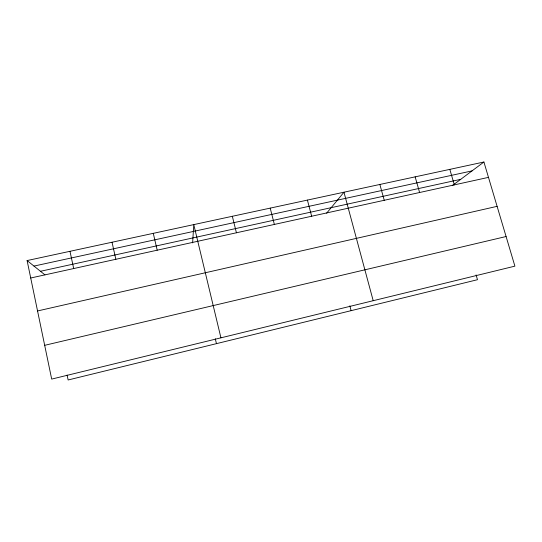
<?xml version="1.0" encoding="UTF-8"?>
<svg xmlns="http://www.w3.org/2000/svg" width="542" height="542" viewBox="0 0 542 542"><rect width="100%" height="100%" fill="white"/><g stroke="black" fill="none" stroke-linecap="round" stroke-linejoin="round"><path stroke-width="0.81" d="M192.627 242.877L193.772 224.605L220.933 337.829M326.623 213.196L343.96 192.214L373.201 300.695M452.611 185.391L483.918 162.017L514.9 266.149L51.686 379.095L27.1 260.56L483.918 162.017M44.681 345.322L506.086 236.522M37.554 310.952L497.102 206.339M30.718 277.999L488.484 177.37M40.46 271.285L460.734 179.327M33.977 266.081L472.035 170.893M27.1 260.56L44.959 274.889M449.826 169.375L454.338 184.876M476.093 274.916L477.482 279.706L68.136 379.983L67.093 375.05M415.152 176.855L419.596 192.518M379.861 184.463L384.244 200.289M349.834 305.837L351.114 310.661M307.409 200.093L311.65 216.244M270.207 208.121L274.374 224.442M232.335 216.285L236.42 232.782M215.282 338.777L216.448 343.648M153.291 233.338L157.2 250.194M112.031 242.24L115.852 259.286M69.979 251.312L73.698 268.554"/></g></svg>
